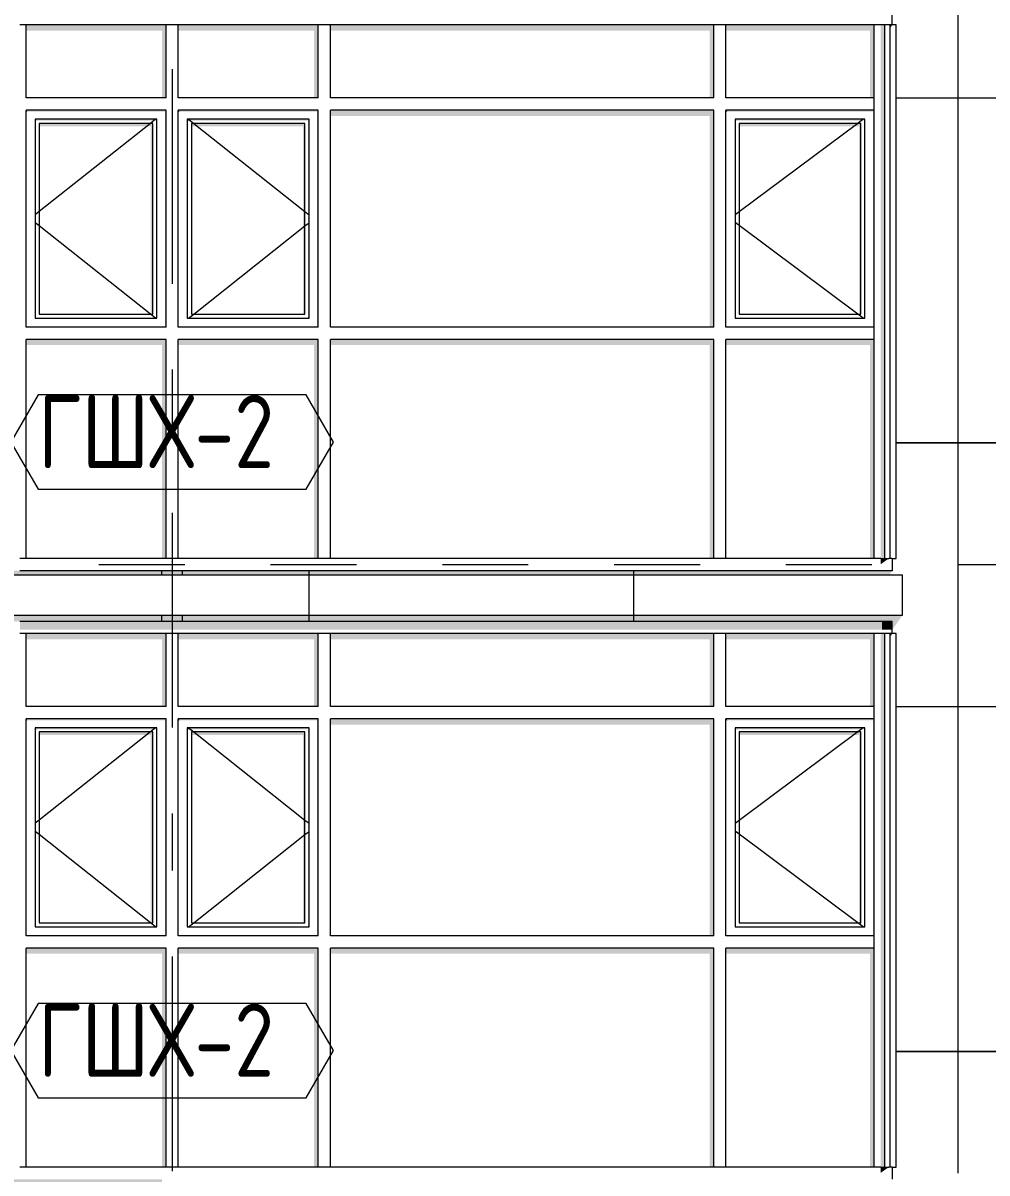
# Model space of a CAD drawing. Header units: millimetres. Extents: x 18162 to 7085488, y 72188 to 247925.
# Drawn here: x 4832705 to 4837456, y 94838 to 100506 of the extents above; entities that cross this region are included whole.
import ezdxf
from ezdxf.enums import TextEntityAlignment as Align

# ---------------------------------------------------------------- set-up
doc = ezdxf.new("R2010")
doc.units = ezdxf.units.MM
doc.header["$MEASUREMENT"] = 0
doc.linetypes.add('Dashed', pattern=[423.333333, 211.666667, -211.666667])
doc.linetypes.add('Double Dashed', pattern=[1093.611073, 529.166651, -211.666656, 141.111112, -211.666656])
for name, color, linetype in [('Finish - Wall', 7, 'Continuous'), ('Structural - Bearing', 7, 'Continuous'), ('Structural - Grid', 7, 'Continuous')]:
    doc.layers.add(name, color=color, linetype=linetype)
doc.styles.add('GENERATED_STYLE_3', font='', dxfattribs={"width": 0.8})
doc.styles.get('GENERATED_STYLE_3').set_extended_font_data('ISOCPEUR MON')
doc.dimstyles.new('GENERATED_STYLE__15', dxfattribs={"dimtxt": 440.00001, "dimasz": 228, "dimexe": 0.18, "dimexo": 150, "dimgap": 0, "dimtad": 1, "dimdec": 0, "dimzin": 0, "dimdsep": 46, "dimtxsty": 'GENERATED_STYLE_3', "dimblk": 'ARROWHEAD_2', "dimblk1": 'ARROWHEAD_2', "dimblk2": 'ARROWHEAD_2', "dimcen": 0.09, "dimclrd": 13, "dimclre": 13, "dimclrt": 13, "dimadec": 0, "dimazin": 0, "dimtfac": 1, "dimtdec": 4, "dimtmove": 0, "dimatfit": 3, "dimfxl": 1, "dimtolj": 1, "dimtzin": 0, "dimarcsym": 0})

# ---------------------------------------------------------------- blocks, each defined once
blk = doc.blocks.new('*X1787', base_point=(4860813, 82836.7))
at = {"layer": 'Structural - Bearing', "color": 8, "linetype": 'Continuous', "lineweight": 13}
for p, q in [((4837313, 97736.7), (4837313, 95436.7)), ((4834113, 97586.7), (4834113, 97556.7)), ((4835713, 97586.7), (4835713, 97556.7)), ((4837009, 97136.7), (4837313, 97136.7)), ((4837313, 97136.7), (4837639.5, 97136.7)), ((4837313, 95436.7), (4837009, 95436.7)), ((4837009, 95436.7), (4837313, 95436.7)), ((4837313, 95436.7), (4837639.5, 95436.7)), ((4837313, 95436.7), (4837313, 94836.7)), ((4837639.5, 95436.7), (4837313, 95436.7))]:
    blk.add_line(p, q, dxfattribs=at)
blk = doc.blocks.new('*X1795', base_point=(4860813, 82836.7))
at = {"layer": 'Structural - Bearing', "color": 8, "linetype": 'Continuous', "lineweight": 13}
for p, q in [((4837313, 100736.7), (4837313, 98436.7)), ((4837009, 100136.7), (4837313, 100136.7)), ((4837313, 100136.7), (4837639.5, 100136.7)), ((4837313, 98436.7), (4837009, 98436.7)), ((4837009, 98436.7), (4837313, 98436.7)), ((4837313, 98436.7), (4837639.5, 98436.7)), ((4837313, 98436.7), (4837313, 97836.7)), ((4837639.5, 98436.7), (4837313, 98436.7)), ((4834113, 97806.7), (4834113, 97786.7)), ((4835713, 97806.7), (4835713, 97786.7)), ((4837313, 97836.7), (4837313, 97736.7))]:
    blk.add_line(p, q, dxfattribs=at)
blk = doc.blocks.new('*X1824', base_point=(4860813, 82836.7))
at = {"layer": 'Structural - Bearing', "color": 7, "linetype": 'Continuous', "lineweight": 9}
for p, q in [((4834113, 97786.7), (4834113, 97586.7)), ((4835713, 97786.7), (4835713, 97586.7))]:
    blk.add_line(p, q, dxfattribs=at)
blk = doc.blocks.new('*D2094', base_point=(4860813, 82836.7))
at = {"color": 13, "linetype": 'Continuous', "lineweight": 13}
for p, q in [((4844580.9, 133286.7), (4844580.9, 133433.4)), ((4844805.9, 133286.7), (4829939.5, 133286.7)), ((4844580.9, 82736.7), (4844580.9, 133286.7))]:
    blk.add_line(p, q, dxfattribs=at)
at = {"color": 12, "linetype": 'Continuous', "lineweight": 35}
for p, q in [((4844730.9, 133200.1), (4844430.9, 133373.3)), ((4844430.9, 82823.3), (4844730.9, 82650.1))]:
    blk.add_line(p, q, dxfattribs=at)
at = {"color": 13, "lineweight": 13, "insert": (4844708.4, 107335.5), "char_height": 440, "attachment_point": 7, "rotation": 90, "style": 'GENERATED_STYLE_3'}
blk.add_mtext('\\A1;{\\pql;\\fISOCPEUR MON|b0|i0|c0|p0;\\W0.800000;50,550}', dxfattribs=at)
blk = doc.blocks.new('ARROWHEAD_2')
at = {"color": 0, "linetype": 'Continuous', "lineweight": 0}
for p, q in [((-0.378, -0.655), (0.378, 0.655)), ((0, 0), (-1, 0))]:
    blk.add_line(p, q, dxfattribs=at)
blk = doc.blocks.new('Label_91_3', base_point=(4833439.5, 95206.7))
at = {"color": 13, "linetype": 'Continuous', "lineweight": 13, "flags": 128}
blk.add_lwpolyline([(4832644.4, 95440.9), (4832778.5, 95208.7), (4834100.6, 95208.7), (4834234.7, 95440.9), (4834100.6, 95673.2), (4832778.5, 95673.2)], close=True, dxfattribs=at)
at = {"color": 13, "lineweight": 13, "insert": (4832778.5, 95672.5), "char_height": 360, "attachment_point": 1, "style": 'GENERATED_STYLE_3'}
blk.add_mtext('\\A1;{\\pql;\\pt0,253000;\\fISOCPEUR MON|b0|i0|c0|p0;\\W0.800000;ГШХ-2\\fISOCPEUR MON|b0|i0|c0|p0;\\W0.800000;\\A1{\\H.66x;\\S^  ;}\\fISOCPEUR MON|b0|i0|c0|p0;\\W0.800000;\\fISOCPEUR MON|b0|i0|c0|p0;\\W0.800000;\\A1{\\H.66x;\\S^  ;}\\fISOCPEUR MON|b0|i0|c0|p0;\\W0.800000; \\fISOCPEUR MON|b0|i0|c0|p0;\\W0.800000;\\fISOCPEUR MON|b0|i0|c0|p0;\\W0.800000;\\fISOCPEUR MON|b0|i0|c0|p0;\\W0.800000;\\fISOCPEUR MON|b0|i0|c0|p0;\\W0.800000;\\fISOCPEUR MON|b0|i0|c0|p0;\\W0.800000;\\fISOCPEUR MON|b0|i0|c0|p0;\\W0.800000;\\fISOCPEUR MON|b0|i0|c0|p0;\\W0.800000;\\fISOCPEUR MON|b0|i0|c0|p0;\\W0.800000;\\fISOCPEUR MON|b0|i0|c0|p0;\\W0.800000;\\fISOCPEUR MON|b0|i0|c0|p0;\\W0.800000;\\fISOCPEUR MON|b0|i0|c0|p0;\\W0.800000;\\fISOCPEUR MON|b0|i0|c0|p0;\\W0.800000;\\fISOCPEUR MON|b0|i0|c0|p0;\\W0.800000;\\fISOCPEUR MON|b0|i0|c0|p0;\\W0.800000;\\fISOCPEUR MON|b0|i0|c0|p0;\\W0.800000;\\fISOCPEUR MON|b0|i0|c0|p0;\\W0.800000;\\fISOCPEUR MON|b0|i0|c0|p0;\\W0.800000;\\fISOCPEUR MON|b0|i0|c0|p0;\\W0.800000;\\fISOCPEUR MON|b0|i0|c0|p0;\\W0.800000;\\fISOCPEUR MON|b0|i0|c0|p0;\\W0.800000;\\fISOCPEUR MON|b0|i0|c0|p0;\\W0.800000;\\fISOCPEUR MON|b0|i0|c0|p0;\\W0.800000;\\fISOCPEUR MON|b0|i0|c0|p0;\\W0.800000;\\fISOCPEUR MON|b0|i0|c0|p0;\\W0.800000;\\fISOCPEUR MON|b0|i0|c0|p0;\\W0.800000;\\fISOCPEUR MON|b0|i0|c0|p0;\\W0.800000;\\fISOCPEUR MON|b0|i0|c0|p0;\\W0.800000;\\fISOCPEUR MON|b0|i0|c0|p0;\\W0.800000;\\fISOCPEUR MON|b0|i0|c0|p0;\\W0.800000;\\fISOCPEUR MON|b0|i0|c0|p0;\\W0.800000;\\fISOCPEUR MON|b0|i0|c0|p0;\\W0.800000;\\fISOCPEUR MON|b0|i0|c0|p0;\\W0.800000;\\fISOCPEUR MON|b0|i0|c0|p0;\\W0.800000;\\fISOCPEUR MON|b0|i0|c0|p0;\\W0.800000;\\fISOCPEUR MON|b0|i0|c0|p0;\\W0.800000;\\fISOCPEUR MON|b0|i0|c0|p0;\\W0.800000;\\fISOCPEUR MON|b0|i0|c0|p0;\\W0.800000;\\fISOCPEUR MON|b0|i0|c0|p0;\\W0.800000;\\fISOCPEUR MON|b0|i0|c0|p0;\\W0.800000;\\fISOCPEUR MON|b0|i0|c0|p0;\\W0.800000;\\fISOCPEUR MON|b0|i0|c0|p0;\\W0.800000;\\fISOCPEUR MON|b0|i0|c0|p0;\\W0.800000;\\fISOCPEUR MON|b0|i0|c0|p0;\\W0.800000;}', dxfattribs=at)
blk = doc.blocks.new('Label_94_3', base_point=(4833439.5, 98206.7))
at = {"color": 13, "linetype": 'Continuous', "lineweight": 13, "flags": 128}
blk.add_lwpolyline([(4832644.4, 98440.9), (4832778.5, 98208.7), (4834100.6, 98208.7), (4834234.7, 98440.9), (4834100.6, 98673.2), (4832778.5, 98673.2)], close=True, dxfattribs=at)
at = {"color": 13, "lineweight": 13, "insert": (4832778.5, 98672.5), "char_height": 360, "attachment_point": 1, "style": 'GENERATED_STYLE_3'}
blk.add_mtext('\\A1;{\\pql;\\pt0,253000;\\fISOCPEUR MON|b0|i0|c0|p0;\\W0.800000;ГШХ-2\\fISOCPEUR MON|b0|i0|c0|p0;\\W0.800000;\\A1{\\H.66x;\\S^  ;}\\fISOCPEUR MON|b0|i0|c0|p0;\\W0.800000;\\fISOCPEUR MON|b0|i0|c0|p0;\\W0.800000;\\A1{\\H.66x;\\S^  ;}\\fISOCPEUR MON|b0|i0|c0|p0;\\W0.800000; \\fISOCPEUR MON|b0|i0|c0|p0;\\W0.800000;\\fISOCPEUR MON|b0|i0|c0|p0;\\W0.800000;\\fISOCPEUR MON|b0|i0|c0|p0;\\W0.800000;\\fISOCPEUR MON|b0|i0|c0|p0;\\W0.800000;\\fISOCPEUR MON|b0|i0|c0|p0;\\W0.800000;\\fISOCPEUR MON|b0|i0|c0|p0;\\W0.800000;\\fISOCPEUR MON|b0|i0|c0|p0;\\W0.800000;\\fISOCPEUR MON|b0|i0|c0|p0;\\W0.800000;\\fISOCPEUR MON|b0|i0|c0|p0;\\W0.800000;\\fISOCPEUR MON|b0|i0|c0|p0;\\W0.800000;\\fISOCPEUR MON|b0|i0|c0|p0;\\W0.800000;\\fISOCPEUR MON|b0|i0|c0|p0;\\W0.800000;\\fISOCPEUR MON|b0|i0|c0|p0;\\W0.800000;\\fISOCPEUR MON|b0|i0|c0|p0;\\W0.800000;\\fISOCPEUR MON|b0|i0|c0|p0;\\W0.800000;\\fISOCPEUR MON|b0|i0|c0|p0;\\W0.800000;\\fISOCPEUR MON|b0|i0|c0|p0;\\W0.800000;\\fISOCPEUR MON|b0|i0|c0|p0;\\W0.800000;\\fISOCPEUR MON|b0|i0|c0|p0;\\W0.800000;\\fISOCPEUR MON|b0|i0|c0|p0;\\W0.800000;\\fISOCPEUR MON|b0|i0|c0|p0;\\W0.800000;\\fISOCPEUR MON|b0|i0|c0|p0;\\W0.800000;\\fISOCPEUR MON|b0|i0|c0|p0;\\W0.800000;\\fISOCPEUR MON|b0|i0|c0|p0;\\W0.800000;\\fISOCPEUR MON|b0|i0|c0|p0;\\W0.800000;\\fISOCPEUR MON|b0|i0|c0|p0;\\W0.800000;\\fISOCPEUR MON|b0|i0|c0|p0;\\W0.800000;\\fISOCPEUR MON|b0|i0|c0|p0;\\W0.800000;\\fISOCPEUR MON|b0|i0|c0|p0;\\W0.800000;\\fISOCPEUR MON|b0|i0|c0|p0;\\W0.800000;\\fISOCPEUR MON|b0|i0|c0|p0;\\W0.800000;\\fISOCPEUR MON|b0|i0|c0|p0;\\W0.800000;\\fISOCPEUR MON|b0|i0|c0|p0;\\W0.800000;\\fISOCPEUR MON|b0|i0|c0|p0;\\W0.800000;\\fISOCPEUR MON|b0|i0|c0|p0;\\W0.800000;\\fISOCPEUR MON|b0|i0|c0|p0;\\W0.800000;\\fISOCPEUR MON|b0|i0|c0|p0;\\W0.800000;\\fISOCPEUR MON|b0|i0|c0|p0;\\W0.800000;\\fISOCPEUR MON|b0|i0|c0|p0;\\W0.800000;\\fISOCPEUR MON|b0|i0|c0|p0;\\W0.800000;\\fISOCPEUR MON|b0|i0|c0|p0;\\W0.800000;\\fISOCPEUR MON|b0|i0|c0|p0;\\W0.800000;\\fISOCPEUR MON|b0|i0|c0|p0;\\W0.800000;}', dxfattribs=at)
blk = doc.blocks.new('Standard grid marker[372]_3', base_point=(4833439.5, 142836.7))
at = {"layer": 'Structural - Grid', "color": 13, "linetype": 'Double Dashed', "lineweight": 13, "ltscale": 2}
blk.add_line((4833439.5, 141836.7), (4833439.5, 80336.7), dxfattribs=at)
at = {"layer": 'Structural - Grid', "color": 13, "lineweight": 13, "style": 'GENERATED_STYLE_3'}
blk.add_attdef('AC_MarkerText_1', text='', height=500, rotation=360, dxfattribs=at).set_placement((4833439.5, 78986.7), align=Align.TOP_CENTER)

msp = doc.modelspace()

# ---------------------------------------------------------------- hatches: boundary and pattern name
at = {"layer": 'Finish - Wall', "linetype": 'Continuous', "lineweight": 0}
for points in [[(4832719.5, 100496.7), (4832719.5, 100468.4), (4833389.5, 100468.4), (4833389.5, 100136.7), (4833409.5, 100136.7), (4833409.5, 100496.7)], [(4833469.5, 100496.7), (4833469.5, 100468.4), (4834139.5, 100468.4), (4834139.5, 100136.7), (4834159.5, 100136.7), (4834159.5, 100496.7)], [(4834219.5, 100496.7), (4834219.5, 100468.4), (4836089.5, 100468.4), (4836089.5, 100136.7), (4836109.5, 100136.7), (4836109.5, 100496.7)], [(4836169.5, 100468.4), (4836879.5, 100468.4), (4836879.5, 100136.7), (4836899.5, 100136.7), (4836899.5, 100496.7), (4836169.5, 100496.7)], [(4836952.4, 100496.7), (4836932.9, 100496.7), (4836932.9, 100106.7), (4836952.4, 100106.7)], [(4836979.5, 100486), (4836980.7, 100484.3), (4836989.5, 100496.7), (4836979.5, 100496.7)], [(4836952.4, 100106.7), (4836932.9, 100106.7), (4836932.9, 98976.7), (4836952.4, 98976.7)], [(4832726.6, 100069.6), (4832719.5, 100076.7), (4832719.5, 100069.6)], [(4833409.5, 100076.7), (4832719.5, 100076.7), (4832726.6, 100069.6), (4833402.4, 100069.6)], [(4833409.5, 100076.7), (4833402.4, 100069.6), (4833404.5, 100069.6), (4833404.5, 99011.7), (4833409.5, 99006.7)], [(4833476.6, 100069.6), (4833469.5, 100076.7), (4833469.5, 100069.6)], [(4833469.5, 100076.7), (4833476.6, 100069.6), (4834152.4, 100069.6), (4834159.5, 100076.7)], [(4834159.5, 100076.7), (4834152.4, 100069.6), (4834154.5, 100069.6), (4834154.5, 99011.7), (4834159.5, 99006.7)], [(4836109.5, 100076.7), (4834219.5, 100076.7), (4834219.5, 100048.4), (4836089.5, 100048.4), (4836089.5, 99006.7), (4836109.5, 99006.7)], [(4836176.6, 100069.6), (4836169.5, 100076.7), (4836169.5, 100069.6)], [(4836169.5, 100076.7), (4836176.6, 100069.6), (4836892.4, 100069.6), (4836899.5, 100076.7)], [(4836892.4, 100069.6), (4836894.5, 100069.6), (4836894.5, 99011.7), (4836899.5, 99006.7), (4836899.5, 100076.7)], [(4832764.5, 100031.7), (4832764.5, 100024.6), (4832771.6, 100024.6)], [(4832764.5, 100031.7), (4832771.6, 100024.6), (4833357.4, 100024.6), (4833364.5, 100031.7)], [(4832784.5, 99997.5), (4833334.5, 99997.5), (4833334.5, 99071.7), (4833344.5, 99071.7), (4833344.5, 100011.7), (4832784.5, 100011.7)], [(4833364.5, 100031.7), (4833357.4, 100024.6), (4833359.5, 100024.6), (4833359.5, 99056.7), (4833364.5, 99051.7)], [(4833514.5, 100031.7), (4833514.5, 100024.6), (4833521.6, 100024.6)], [(4834114.5, 100031.7), (4833514.5, 100031.7), (4833521.6, 100024.6), (4834107.4, 100024.6)], [(4834094.5, 100011.7), (4833534.5, 100011.7), (4833534.5, 99997.5), (4834084.5, 99997.5), (4834084.5, 99071.7), (4834094.5, 99071.7)], [(4834114.5, 100031.7), (4834107.4, 100024.6), (4834109.5, 100024.6), (4834109.5, 99056.7), (4834114.5, 99051.7)], [(4836214.5, 100031.7), (4836214.5, 100024.6), (4836221.6, 100024.6)], [(4836854.5, 100031.7), (4836214.5, 100031.7), (4836221.6, 100024.6), (4836847.4, 100024.6)], [(4836834.5, 100011.7), (4836234.5, 100011.7), (4836234.5, 99997.5), (4836824.5, 99997.5), (4836824.5, 99071.7), (4836834.5, 99071.7)], [(4836854.5, 100031.7), (4836847.4, 100024.6), (4836849.5, 100024.6), (4836849.5, 99056.7), (4836854.5, 99051.7)], [(4833359.5, 99051.7), (4833364.5, 99051.7), (4833359.5, 99056.7)], [(4834109.5, 99051.7), (4834114.5, 99051.7), (4834109.5, 99056.7)], [(4836849.5, 99051.7), (4836854.5, 99051.7), (4836849.5, 99056.7)], [(4833404.5, 99006.7), (4833409.5, 99006.7), (4833404.5, 99011.7)], [(4834154.5, 99011.7), (4834154.5, 99006.7), (4834159.5, 99006.7)], [(4836894.5, 99011.7), (4836894.5, 99006.7), (4836899.5, 99006.7)], [(4836952.4, 98976.7), (4836932.9, 98976.7), (4836932.9, 97866.7), (4836952.4, 97866.7)], [(4832719.5, 98946.7), (4832719.5, 98918.4), (4833389.5, 98918.4), (4833389.5, 97866.7), (4833409.5, 97866.7), (4833409.5, 98946.7)], [(4833469.5, 98946.7), (4833469.5, 98918.4), (4834139.5, 98918.4), (4834139.5, 97866.7), (4834159.5, 97866.7), (4834159.5, 98946.7)], [(4836109.5, 98946.7), (4834219.5, 98946.7), (4834219.5, 98918.4), (4836089.5, 98918.4), (4836089.5, 97866.7), (4836109.5, 97866.7)], [(4836169.5, 98946.7), (4836169.5, 98918.4), (4836879.5, 98918.4), (4836879.5, 97866.7), (4836899.5, 97866.7), (4836899.5, 98946.7)], [(4836932.9, 97839.1), (4836939.5, 97843.8), (4836939.5, 97866.7), (4836932.9, 97866.7)], [(4836971.9, 97866.7), (4836939.5, 97866.7), (4836939.5, 97843.8)], [(4832689.5, 97516), (4833439.5, 97516), (4833439.5, 97556.7), (4832689.5, 97556.7)], [(4833439.5, 97556.7), (4833439.5, 97516), (4834189.5, 97516), (4834189.5, 97556.7)], [(4834189.5, 97516), (4836139.5, 97516), (4836139.5, 97556.7), (4834189.5, 97556.7)], [(4836139.5, 97556.7), (4836139.5, 97516), (4836939.5, 97516), (4836939.5, 97556.7)], [(4836989.5, 97556.7), (4836939.5, 97556.7), (4836939.5, 97516), (4836989.5, 97516)], [(4832719.5, 97468.4), (4833389.5, 97468.4), (4833389.5, 97136.7), (4833409.5, 97136.7), (4833409.5, 97496.7), (4832719.5, 97496.7)], [(4834159.5, 97496.7), (4833469.5, 97496.7), (4833469.5, 97468.4), (4834139.5, 97468.4), (4834139.5, 97136.7), (4834159.5, 97136.7)], [(4834219.5, 97496.7), (4834219.5, 97468.4), (4836089.5, 97468.4), (4836089.5, 97136.7), (4836109.5, 97136.7), (4836109.5, 97496.7)], [(4836169.5, 97468.4), (4836879.5, 97468.4), (4836879.5, 97136.7), (4836899.5, 97136.7), (4836899.5, 97496.7), (4836169.5, 97496.7)], [(4836952.4, 97496.7), (4836932.9, 97496.7), (4836932.9, 97106.7), (4836952.4, 97106.7)], [(4836979.5, 97496.7), (4836979.5, 97486), (4836980.7, 97484.3), (4836989.5, 97496.7)], [(4836952.4, 97106.7), (4836932.9, 97106.7), (4836932.9, 95976.7), (4836952.4, 95976.7)], [(4832726.6, 97069.6), (4832719.5, 97076.7), (4832719.5, 97069.6)], [(4832719.5, 97076.7), (4832726.6, 97069.6), (4833402.4, 97069.6), (4833409.5, 97076.7)], [(4833409.5, 97076.7), (4833402.4, 97069.6), (4833404.5, 97069.6), (4833404.5, 96011.7), (4833409.5, 96006.7)], [(4833476.6, 97069.6), (4833469.5, 97076.7), (4833469.5, 97069.6)], [(4833469.5, 97076.7), (4833476.6, 97069.6), (4834152.4, 97069.6), (4834159.5, 97076.7)], [(4834159.5, 97076.7), (4834152.4, 97069.6), (4834154.5, 97069.6), (4834154.5, 96011.7), (4834159.5, 96006.7)], [(4834219.5, 97076.7), (4834219.5, 97048.4), (4836089.5, 97048.4), (4836089.5, 96006.7), (4836109.5, 96006.7), (4836109.5, 97076.7)], [(4836176.6, 97069.6), (4836169.5, 97076.7), (4836169.5, 97069.6)], [(4836169.5, 97076.7), (4836176.6, 97069.6), (4836892.4, 97069.6), (4836899.5, 97076.7)], [(4836892.4, 97069.6), (4836894.5, 97069.6), (4836894.5, 96011.7), (4836899.5, 96006.7), (4836899.5, 97076.7)], [(4832764.5, 97031.7), (4832764.5, 97024.6), (4832771.6, 97024.6)], [(4832764.5, 97031.7), (4832771.6, 97024.6), (4833357.4, 97024.6), (4833364.5, 97031.7)], [(4833344.5, 97011.7), (4832784.5, 97011.7), (4832784.5, 96997.5), (4833334.5, 96997.5), (4833334.5, 96071.7), (4833344.5, 96071.7)], [(4833364.5, 97031.7), (4833357.4, 97024.6), (4833359.5, 97024.6), (4833359.5, 96056.7), (4833364.5, 96051.7)], [(4833514.5, 97031.7), (4833514.5, 97024.6), (4833521.6, 97024.6)], [(4834114.5, 97031.7), (4833514.5, 97031.7), (4833521.6, 97024.6), (4834107.4, 97024.6)], [(4834094.5, 97011.7), (4833534.5, 97011.7), (4833534.5, 96997.5), (4834084.5, 96997.5), (4834084.5, 96071.7), (4834094.5, 96071.7)], [(4834114.5, 97031.7), (4834107.4, 97024.6), (4834109.5, 97024.6), (4834109.5, 96056.7), (4834114.5, 96051.7)], [(4836214.5, 97031.7), (4836214.5, 97024.6), (4836221.6, 97024.6)], [(4836854.5, 97031.7), (4836214.5, 97031.7), (4836221.6, 97024.6), (4836847.4, 97024.6)], [(4836834.5, 97011.7), (4836234.5, 97011.7), (4836234.5, 96997.5), (4836824.5, 96997.5), (4836824.5, 96071.7), (4836834.5, 96071.7)], [(4836854.5, 97031.7), (4836847.4, 97024.6), (4836849.5, 97024.6), (4836849.5, 96056.7), (4836854.5, 96051.7)], [(4833359.5, 96051.7), (4833364.5, 96051.7), (4833359.5, 96056.7)], [(4834109.5, 96051.7), (4834114.5, 96051.7), (4834109.5, 96056.7)], [(4836849.5, 96051.7), (4836854.5, 96051.7), (4836849.5, 96056.7)], [(4833404.5, 96006.7), (4833409.5, 96006.7), (4833404.5, 96011.7)], [(4834154.5, 96011.7), (4834154.5, 96006.7), (4834159.5, 96006.7)], [(4836899.5, 96006.7), (4836894.5, 96011.7), (4836894.5, 96006.7)], [(4836952.4, 95976.7), (4836932.9, 95976.7), (4836932.9, 94866.7), (4836952.4, 94866.7)], [(4832719.5, 95946.7), (4832719.5, 95918.4), (4833389.5, 95918.4), (4833389.5, 94866.7), (4833409.5, 94866.7), (4833409.5, 95946.7)], [(4834159.5, 95946.7), (4833469.5, 95946.7), (4833469.5, 95918.4), (4834139.5, 95918.4), (4834139.5, 94866.7), (4834159.5, 94866.7)], [(4836109.5, 95946.7), (4834219.5, 95946.7), (4834219.5, 95918.4), (4836089.5, 95918.4), (4836089.5, 94866.7), (4836109.5, 94866.7)], [(4836169.5, 95946.7), (4836169.5, 95918.4), (4836879.5, 95918.4), (4836879.5, 94866.7), (4836899.5, 94866.7), (4836899.5, 95946.7)], [(4836932.9, 94839.1), (4836939.5, 94843.8), (4836939.5, 94866.7), (4836932.9, 94866.7)], [(4836971.9, 94866.7), (4836939.5, 94866.7), (4836939.5, 94843.8)]]:
    msp.add_hatch(color=49, dxfattribs=at).paths.add_polyline_path(points)
at = {"layer": 'Structural - Bearing', "linetype": 'Continuous', "lineweight": 0}
for points in [[(4828489.5, 98677.5), (4828589.5, 98677.5), (4828589.5, 98658.2), (4828599.5, 98658.2), (4828599.5, 97736.7), (4829839.5, 97736.7), (4829839.5, 97786.7), (4833389.5, 97786.7), (4833389.5, 97806.7), (4829889.5, 97806.7), (4829889.5, 97866.7), (4829870, 97866.7), (4829870, 100496.7), (4829889.5, 100496.7), (4829889.5, 100556.7), (4833389.5, 100556.7), (4833389.5, 100586.7), (4829839.5, 100586.7), (4829839.5, 100736.7), (4828599.5, 100736.7), (4828599.5, 99042.3), (4828589.5, 99028.2), (4828589.5, 99018.9), (4828489.5, 98877.5)], [(4833389.5, 97806.7), (4833389.5, 97786.7), (4833489.5, 97786.7), (4833489.5, 97806.7), (4833439.5, 97806.7)], [(4833489.5, 97786.7), (4836975.4, 97786.7), (4836989.5, 97806.7), (4833489.5, 97806.7)], [(4828489.5, 95877.5), (4828489.5, 95677.5), (4828589.5, 95677.5), (4828589.5, 95658.2), (4828599.5, 95658.2), (4828599.5, 94736.7), (4829839.5, 94736.7), (4829839.5, 94786.7), (4833389.5, 94786.7), (4833389.5, 94806.7), (4829889.5, 94806.7), (4829889.5, 94866.7), (4829870, 94866.7), (4829870, 97496.7), (4829889.5, 97496.7), (4829889.5, 97556.7), (4833389.5, 97556.7), (4833389.5, 97586.7), (4829839.5, 97586.7), (4829839.5, 97736.7), (4828599.5, 97736.7), (4828599.5, 96042.3), (4828589.5, 96028.2), (4828589.5, 96018.9)], [(4833489.5, 97586.7), (4833389.5, 97586.7), (4833389.5, 97556.7), (4833439.5, 97556.7), (4833489.5, 97556.7)], [(4833489.5, 97556.7), (4836989.5, 97556.7), (4836989.5, 97516), (4837039.5, 97586.7), (4833489.5, 97586.7)]]:
    msp.add_hatch(color=49, dxfattribs=at).paths.add_polyline_path(points)
at = {"layer": 'Structural - Bearing', "linetype": 'Continuous', "lineweight": 9}
h = msp.add_hatch(dxfattribs=at)
h.set_pattern_fill('Grid_100x100_0003', style=0, pattern_type=2)
h.set_pattern_definition([(180, (4860813, 82836.7), (0, 1000), []), (90, (4860813, 82836.7), (1000, 0), [])])
h.paths.add_polyline_path([(4833389.5, 97806.7), (4833389.5, 97786.7), (4833489.5, 97786.7), (4833489.5, 97806.7), (4833439.5, 97806.7)])
h = msp.add_hatch(dxfattribs=at)
h.set_pattern_fill('Grid_100x100_0003', style=0, pattern_type=2)
h.set_pattern_definition([(180, (4860813, 82836.7), (0, 1000), []), (90, (4860813, 82836.7), (1000, 0), [])])
h.paths.add_polyline_path([(4833489.5, 97586.7), (4833389.5, 97586.7), (4833389.5, 97556.7), (4833439.5, 97556.7), (4833489.5, 97556.7)])

# ---------------------------------------------------------------- linework, layer by layer
at = {"color": 8, "linetype": 'Dashed', "lineweight": 13, "ltscale": 2}
msp.add_line((4805138.5, 97836.7), (4846132, 97836.7), dxfattribs=at)
at = {"layer": 'Finish - Wall', "color": 7, "linetype": 'Continuous', "lineweight": 9}
for p, q in [((4836989.5, 100496.7), (4836989.5, 100556.7)), ((4832719.5, 100496.7), (4832689.5, 100496.7)), ((4833409.5, 100496.7), (4832719.5, 100496.7)), ((4832719.5, 100136.7), (4832719.5, 100496.7)), ((4833439.5, 100496.7), (4833409.5, 100496.7)), ((4833409.5, 100136.7), (4833409.5, 100496.7)), ((4833469.5, 100496.7), (4833439.5, 100496.7)), ((4834159.5, 100496.7), (4833469.5, 100496.7)), ((4833469.5, 100136.7), (4833469.5, 100496.7)), ((4834189.5, 100496.7), (4834159.5, 100496.7)), ((4834159.5, 100136.7), (4834159.5, 100496.7)), ((4834219.5, 100496.7), (4834189.5, 100496.7)), ((4836109.5, 100496.7), (4834219.5, 100496.7)), ((4834219.5, 100136.7), (4834219.5, 100496.7)), ((4836139.5, 100496.7), (4836109.5, 100496.7)), ((4836109.5, 100136.7), (4836109.5, 100496.7)), ((4836169.5, 100496.7), (4836139.5, 100496.7)), ((4836899.5, 100496.7), (4836169.5, 100496.7)), ((4836169.5, 100136.7), (4836169.5, 100496.7)), ((4836899.5, 100136.7), (4836899.5, 100496.7)), ((4836932.9, 100496.7), (4836899.5, 100496.7)), ((4836952.4, 100496.7), (4836932.9, 100496.7)), ((4836971.9, 100496.7), (4836952.4, 100496.7)), ((4836952.4, 100106.7), (4836952.4, 100496.7)), ((4836979.5, 100496.7), (4836971.9, 100496.7)), ((4836979.5, 100106.7), (4836979.5, 100496.7)), ((4836989.5, 100496.7), (4836979.5, 100496.7)), ((4837009, 100496.7), (4836989.5, 100496.7)), ((4837009, 100106.7), (4837009, 100496.7)), ((4833409.5, 100136.7), (4832719.5, 100136.7)), ((4834159.5, 100136.7), (4833469.5, 100136.7)), ((4836109.5, 100136.7), (4834219.5, 100136.7)), ((4836899.5, 100136.7), (4836169.5, 100136.7)), ((4836899.5, 100106.7), (4836899.5, 100136.7)), ((4836899.5, 100076.7), (4836899.5, 100106.7)), ((4836952.4, 98976.7), (4836952.4, 100106.7)), ((4836979.5, 98976.7), (4836979.5, 100106.7)), ((4837009, 98976.7), (4837009, 100106.7)), ((4832719.5, 99006.7), (4832719.5, 100076.7)), ((4833409.5, 100076.7), (4832719.5, 100076.7)), ((4833409.5, 99006.7), (4833409.5, 100076.7)), ((4833469.5, 99006.7), (4833469.5, 100076.7)), ((4834159.5, 100076.7), (4833469.5, 100076.7)), ((4834159.5, 99006.7), (4834159.5, 100076.7)), ((4834219.5, 99006.7), (4834219.5, 100076.7)), ((4836109.5, 100076.7), (4834219.5, 100076.7)), ((4836109.5, 99006.7), (4836109.5, 100076.7)), ((4836169.5, 99006.7), (4836169.5, 100076.7)), ((4836899.5, 100076.7), (4836169.5, 100076.7)), ((4836899.5, 99006.7), (4836899.5, 100076.7)), ((4832764.5, 100031.7), (4832764.5, 99051.7)), ((4833364.5, 100031.7), (4832764.5, 100031.7)), ((4833344.5, 100011.7), (4832784.5, 100011.7)), ((4833332.7, 100011.7), (4832784.5, 99577.3)), ((4832784.5, 100011.7), (4832784.5, 99071.7)), ((4833358, 100031.7), (4833332.7, 100011.7)), ((4833344.5, 99071.7), (4833344.5, 100011.7)), ((4833364.5, 99051.7), (4833364.5, 100031.7)), ((4833514.5, 100031.7), (4833514.5, 99051.7)), ((4834114.5, 100031.7), (4833514.5, 100031.7)), ((4833521.1, 100031.7), (4833546.3, 100011.7)), ((4834094.5, 100011.7), (4833534.5, 100011.7)), ((4833534.5, 100011.7), (4833534.5, 99071.7)), ((4833546.3, 100011.7), (4834094.5, 99577.3)), ((4834094.5, 99071.7), (4834094.5, 100011.7)), ((4834114.5, 99051.7), (4834114.5, 100031.7)), ((4836214.5, 100031.7), (4836214.5, 99051.7)), ((4836854.5, 100031.7), (4836214.5, 100031.7)), ((4836834.5, 100011.7), (4836234.5, 100011.7)), ((4836819.2, 100011.7), (4836234.5, 99575.3)), ((4836234.5, 100011.7), (4836234.5, 99071.7)), ((4836846, 100031.7), (4836819.2, 100011.7)), ((4836834.5, 99071.7), (4836834.5, 100011.7)), ((4836854.5, 99051.7), (4836854.5, 100031.7)), ((4832784.5, 99577.3), (4832764.5, 99561.5)), ((4834094.5, 99577.3), (4834114.5, 99561.5)), ((4836234.5, 99575.3), (4836214.5, 99560.3)), ((4832784.5, 99506), (4832764.5, 99521.9)), ((4833332.7, 99071.7), (4832784.5, 99506)), ((4833546.3, 99071.7), (4834094.5, 99506)), ((4834094.5, 99506), (4834114.5, 99521.9)), ((4836234.5, 99508.1), (4836214.5, 99523)), ((4836819.2, 99071.7), (4836234.5, 99508.1)), ((4832764.5, 99051.7), (4833364.5, 99051.7)), ((4832784.5, 99071.7), (4833344.5, 99071.7)), ((4833358, 99051.7), (4833332.7, 99071.7)), ((4833514.5, 99051.7), (4834114.5, 99051.7)), ((4833521.1, 99051.7), (4833546.3, 99071.7)), ((4833534.5, 99071.7), (4834094.5, 99071.7)), ((4836214.5, 99051.7), (4836854.5, 99051.7)), ((4836234.5, 99071.7), (4836834.5, 99071.7)), ((4836846, 99051.7), (4836819.2, 99071.7)), ((4833409.5, 99006.7), (4832719.5, 99006.7)), ((4834159.5, 99006.7), (4833469.5, 99006.7)), ((4836109.5, 99006.7), (4834219.5, 99006.7)), ((4836899.5, 99006.7), (4836169.5, 99006.7)), ((4836899.5, 98976.7), (4836899.5, 99006.7)), ((4836899.5, 98946.7), (4836899.5, 98976.7)), ((4836952.4, 97866.7), (4836952.4, 98976.7)), ((4836979.5, 97866.7), (4836979.5, 98976.7)), ((4837009, 97866.7), (4837009, 98976.7)), ((4832719.5, 97866.7), (4832719.5, 98946.7)), ((4833409.5, 98946.7), (4832719.5, 98946.7)), ((4833409.5, 97866.7), (4833409.5, 98946.7)), ((4833469.5, 97866.7), (4833469.5, 98946.7)), ((4834159.5, 98946.7), (4833469.5, 98946.7)), ((4834159.5, 97866.7), (4834159.5, 98946.7)), ((4834219.5, 97866.7), (4834219.5, 98946.7)), ((4836109.5, 98946.7), (4834219.5, 98946.7)), ((4836109.5, 97866.7), (4836109.5, 98946.7)), ((4836169.5, 97866.7), (4836169.5, 98946.7)), ((4836899.5, 98946.7), (4836169.5, 98946.7)), ((4836899.5, 97866.7), (4836899.5, 98946.7)), ((4832719.5, 97866.7), (4832689.5, 97866.7)), ((4833409.5, 97866.7), (4832719.5, 97866.7)), ((4833439.5, 97866.7), (4833409.5, 97866.7)), ((4833469.5, 97866.7), (4833439.5, 97866.7)), ((4834159.5, 97866.7), (4833469.5, 97866.7)), ((4834189.5, 97866.7), (4834159.5, 97866.7)), ((4834219.5, 97866.7), (4834189.5, 97866.7)), ((4836109.5, 97866.7), (4834219.5, 97866.7)), ((4836139.5, 97866.7), (4836109.5, 97866.7)), ((4836169.5, 97866.7), (4836139.5, 97866.7)), ((4836899.5, 97866.7), (4836169.5, 97866.7)), ((4836932.9, 97866.7), (4836899.5, 97866.7)), ((4836932.9, 97866.7), (4836952.4, 97866.7)), ((4836952.4, 97866.7), (4836971.9, 97866.7)), ((4836979.5, 97866.7), (4836971.9, 97866.7)), ((4836989.5, 97866.7), (4836979.5, 97866.7)), ((4836989.5, 97866.7), (4837009, 97866.7)), ((4836989.5, 97866.7), (4836989.5, 97806.7)), ((4833439.5, 97806.7), (4832689.5, 97806.7)), ((4834189.5, 97806.7), (4833439.5, 97806.7)), ((4836139.5, 97806.7), (4834189.5, 97806.7)), ((4836939.5, 97806.7), (4836139.5, 97806.7)), ((4836989.5, 97806.7), (4836939.5, 97806.7)), ((4833439.5, 97556.7), (4832689.5, 97556.7)), ((4834189.5, 97556.7), (4833439.5, 97556.7)), ((4836139.5, 97556.7), (4834189.5, 97556.7)), ((4836939.5, 97556.7), (4836139.5, 97556.7)), ((4836989.5, 97556.7), (4836939.5, 97556.7)), ((4836989.5, 97496.7), (4836989.5, 97556.7)), ((4832719.5, 97496.7), (4832689.5, 97496.7)), ((4833409.5, 97496.7), (4832719.5, 97496.7)), ((4832719.5, 97136.7), (4832719.5, 97496.7)), ((4833439.5, 97496.7), (4833409.5, 97496.7)), ((4833409.5, 97136.7), (4833409.5, 97496.7)), ((4833469.5, 97496.7), (4833439.5, 97496.7)), ((4834159.5, 97496.7), (4833469.5, 97496.7)), ((4833469.5, 97136.7), (4833469.5, 97496.7)), ((4834189.5, 97496.7), (4834159.5, 97496.7)), ((4834159.5, 97136.7), (4834159.5, 97496.7)), ((4834219.5, 97496.7), (4834189.5, 97496.7)), ((4836109.5, 97496.7), (4834219.5, 97496.7)), ((4834219.5, 97136.7), (4834219.5, 97496.7)), ((4836139.5, 97496.7), (4836109.5, 97496.7)), ((4836109.5, 97136.7), (4836109.5, 97496.7)), ((4836169.5, 97496.7), (4836139.5, 97496.7)), ((4836899.5, 97496.7), (4836169.5, 97496.7)), ((4836169.5, 97136.7), (4836169.5, 97496.7)), ((4836899.5, 97136.7), (4836899.5, 97496.7)), ((4836932.9, 97496.7), (4836899.5, 97496.7)), ((4836952.4, 97496.7), (4836932.9, 97496.7)), ((4836971.9, 97496.7), (4836952.4, 97496.7)), ((4836952.4, 97106.7), (4836952.4, 97496.7)), ((4836979.5, 97496.7), (4836971.9, 97496.7)), ((4836979.5, 97106.7), (4836979.5, 97496.7)), ((4836989.5, 97496.7), (4836979.5, 97496.7)), ((4837009, 97496.7), (4836989.5, 97496.7)), ((4837009, 97106.7), (4837009, 97496.7)), ((4833409.5, 97136.7), (4832719.5, 97136.7)), ((4834159.5, 97136.7), (4833469.5, 97136.7)), ((4836109.5, 97136.7), (4834219.5, 97136.7)), ((4836899.5, 97136.7), (4836169.5, 97136.7)), ((4836899.5, 97106.7), (4836899.5, 97136.7)), ((4836899.5, 97076.7), (4836899.5, 97106.7)), ((4836952.4, 95976.7), (4836952.4, 97106.7)), ((4836979.5, 95976.7), (4836979.5, 97106.7)), ((4837009, 95976.7), (4837009, 97106.7)), ((4832719.5, 96006.7), (4832719.5, 97076.7)), ((4833409.5, 97076.7), (4832719.5, 97076.7)), ((4833409.5, 96006.7), (4833409.5, 97076.7)), ((4833469.5, 96006.7), (4833469.5, 97076.7)), ((4834159.5, 97076.7), (4833469.5, 97076.7)), ((4834159.5, 96006.7), (4834159.5, 97076.7)), ((4834219.5, 96006.7), (4834219.5, 97076.7)), ((4836109.5, 97076.7), (4834219.5, 97076.7)), ((4836109.5, 96006.7), (4836109.5, 97076.7)), ((4836169.5, 96006.7), (4836169.5, 97076.7)), ((4836899.5, 97076.7), (4836169.5, 97076.7)), ((4836899.5, 96006.7), (4836899.5, 97076.7)), ((4832764.5, 97031.7), (4832764.5, 96051.7)), ((4833364.5, 97031.7), (4832764.5, 97031.7)), ((4833344.5, 97011.7), (4832784.5, 97011.7)), ((4833332.7, 97011.7), (4832784.5, 96577.3)), ((4832784.5, 97011.7), (4832784.5, 96071.7)), ((4833358, 97031.7), (4833332.7, 97011.7)), ((4833344.5, 96071.7), (4833344.5, 97011.7)), ((4833364.5, 96051.7), (4833364.5, 97031.7)), ((4833514.5, 97031.7), (4833514.5, 96051.7)), ((4834114.5, 97031.7), (4833514.5, 97031.7)), ((4833521.1, 97031.7), (4833546.3, 97011.7)), ((4834094.5, 97011.7), (4833534.5, 97011.7)), ((4833534.5, 97011.7), (4833534.5, 96071.7)), ((4833546.3, 97011.7), (4834094.5, 96577.3)), ((4834094.5, 96071.7), (4834094.5, 97011.7)), ((4834114.5, 96051.7), (4834114.5, 97031.7)), ((4836214.5, 97031.7), (4836214.5, 96051.7)), ((4836854.5, 97031.7), (4836214.5, 97031.7)), ((4836834.5, 97011.7), (4836234.5, 97011.7)), ((4836819.2, 97011.7), (4836234.5, 96575.3)), ((4836234.5, 97011.7), (4836234.5, 96071.7)), ((4836846, 97031.7), (4836819.2, 97011.7)), ((4836834.5, 96071.7), (4836834.5, 97011.7)), ((4836854.5, 96051.7), (4836854.5, 97031.7)), ((4832784.5, 96577.3), (4832764.5, 96561.5)), ((4834094.5, 96577.3), (4834114.5, 96561.5)), ((4836234.5, 96575.3), (4836214.5, 96560.3)), ((4832784.5, 96506), (4832764.5, 96521.9)), ((4833332.7, 96071.7), (4832784.5, 96506)), ((4833546.3, 96071.7), (4834094.5, 96506)), ((4834094.5, 96506), (4834114.5, 96521.9)), ((4836234.5, 96508.1), (4836214.5, 96523)), ((4836819.2, 96071.7), (4836234.5, 96508.1)), ((4832764.5, 96051.7), (4833364.5, 96051.7)), ((4832784.5, 96071.7), (4833344.5, 96071.7)), ((4833358, 96051.7), (4833332.7, 96071.7)), ((4833514.5, 96051.7), (4834114.5, 96051.7)), ((4833521.1, 96051.7), (4833546.3, 96071.7)), ((4833534.5, 96071.7), (4834094.5, 96071.7)), ((4836214.5, 96051.7), (4836854.5, 96051.7)), ((4836234.5, 96071.7), (4836834.5, 96071.7)), ((4836846, 96051.7), (4836819.2, 96071.7)), ((4833409.5, 96006.7), (4832719.5, 96006.7)), ((4834159.5, 96006.7), (4833469.5, 96006.7)), ((4836109.5, 96006.7), (4834219.5, 96006.7)), ((4836899.5, 96006.7), (4836169.5, 96006.7)), ((4836899.5, 95976.7), (4836899.5, 96006.7)), ((4836899.5, 95946.7), (4836899.5, 95976.7)), ((4836952.4, 94866.7), (4836952.4, 95976.7)), ((4836979.5, 94866.7), (4836979.5, 95976.7)), ((4837009, 94866.7), (4837009, 95976.7)), ((4832719.5, 94866.7), (4832719.5, 95946.7)), ((4833409.5, 95946.7), (4832719.5, 95946.7)), ((4833409.5, 94866.7), (4833409.5, 95946.7)), ((4833469.5, 94866.7), (4833469.5, 95946.7)), ((4834159.5, 95946.7), (4833469.5, 95946.7)), ((4834159.5, 94866.7), (4834159.5, 95946.7)), ((4834219.5, 94866.7), (4834219.5, 95946.7)), ((4836109.5, 95946.7), (4834219.5, 95946.7)), ((4836109.5, 94866.7), (4836109.5, 95946.7)), ((4836169.5, 94866.7), (4836169.5, 95946.7)), ((4836899.5, 95946.7), (4836169.5, 95946.7)), ((4836899.5, 94866.7), (4836899.5, 95946.7)), ((4832719.5, 94866.7), (4832689.5, 94866.7)), ((4833409.5, 94866.7), (4832719.5, 94866.7)), ((4833439.5, 94866.7), (4833409.5, 94866.7)), ((4833469.5, 94866.7), (4833439.5, 94866.7)), ((4834159.5, 94866.7), (4833469.5, 94866.7)), ((4834189.5, 94866.7), (4834159.5, 94866.7)), ((4834219.5, 94866.7), (4834189.5, 94866.7)), ((4836109.5, 94866.7), (4834219.5, 94866.7)), ((4836139.5, 94866.7), (4836109.5, 94866.7)), ((4836169.5, 94866.7), (4836139.5, 94866.7)), ((4836899.5, 94866.7), (4836169.5, 94866.7)), ((4836932.9, 94866.7), (4836899.5, 94866.7)), ((4836932.9, 94866.7), (4836952.4, 94866.7)), ((4836952.4, 94866.7), (4836971.9, 94866.7)), ((4836979.5, 94866.7), (4836971.9, 94866.7)), ((4836989.5, 94866.7), (4836979.5, 94866.7)), ((4836989.5, 94866.7), (4837009, 94866.7)), ((4836989.5, 94866.7), (4836989.5, 94806.7))]:
    msp.add_line(p, q, dxfattribs=at)
at = {"layer": 'Structural - Bearing', "color": 7, "linetype": 'Continuous', "lineweight": 13}
for p, q in [((4829839.5, 97786.7), (4837039.5, 97786.7)), ((4833389.5, 97786.7), (4833389.5, 97806.7)), ((4833489.5, 97806.7), (4833489.5, 97786.7)), ((4837039.5, 97586.7), (4837039.5, 97786.7)), ((4829839.5, 97586.7), (4837039.5, 97586.7)), ((4833389.5, 97556.7), (4833389.5, 97586.7)), ((4833489.5, 97586.7), (4833489.5, 97556.7))]:
    msp.add_line(p, q, dxfattribs=at)

# ---------------------------------------------------------------- block references
at = {"color": 12, "linetype": 'Continuous', "lineweight": 13}
for name, p in [('Label_94_3', (4833439.5, 98206.7)), ('Label_91_3', (4833439.5, 95206.7))]:
    msp.add_blockref(name, p, dxfattribs=at)
at = {"layer": 'Structural - Bearing', "lineweight": 0}
for name in ['*X1795', '*X1824', '*X1787']:
    msp.add_blockref(name, (4860813, 82836.7), dxfattribs=at)
at = {"layer": 'Structural - Grid', "color": 13, "linetype": 'Continuous', "lineweight": 13}
msp.add_blockref('Standard grid marker[372]_3', (4833439.5, 142836.7), dxfattribs=at)

# ---------------------------------------------------------------- dimensions: what is measured, and where the dimension line sits
at = {"color": 13, "linetype": 'Continuous', "lineweight": 13}
dim = msp.add_linear_dim(base=(4844580.9, 133286.7), p1=(4840289.5, 82736.7), p2=(4829789.5, 133286.7), angle=90, dimstyle='GENERATED_STYLE__15', dxfattribs=at)
dim.commit()
dim.dimension.update_dxf_attribs({"geometry": '*D2094', "text_midpoint": (4844272.9, 108239.9), "dimtype": 160, "text_rotation": 90})

doc.saveas('drawing.dxf')
